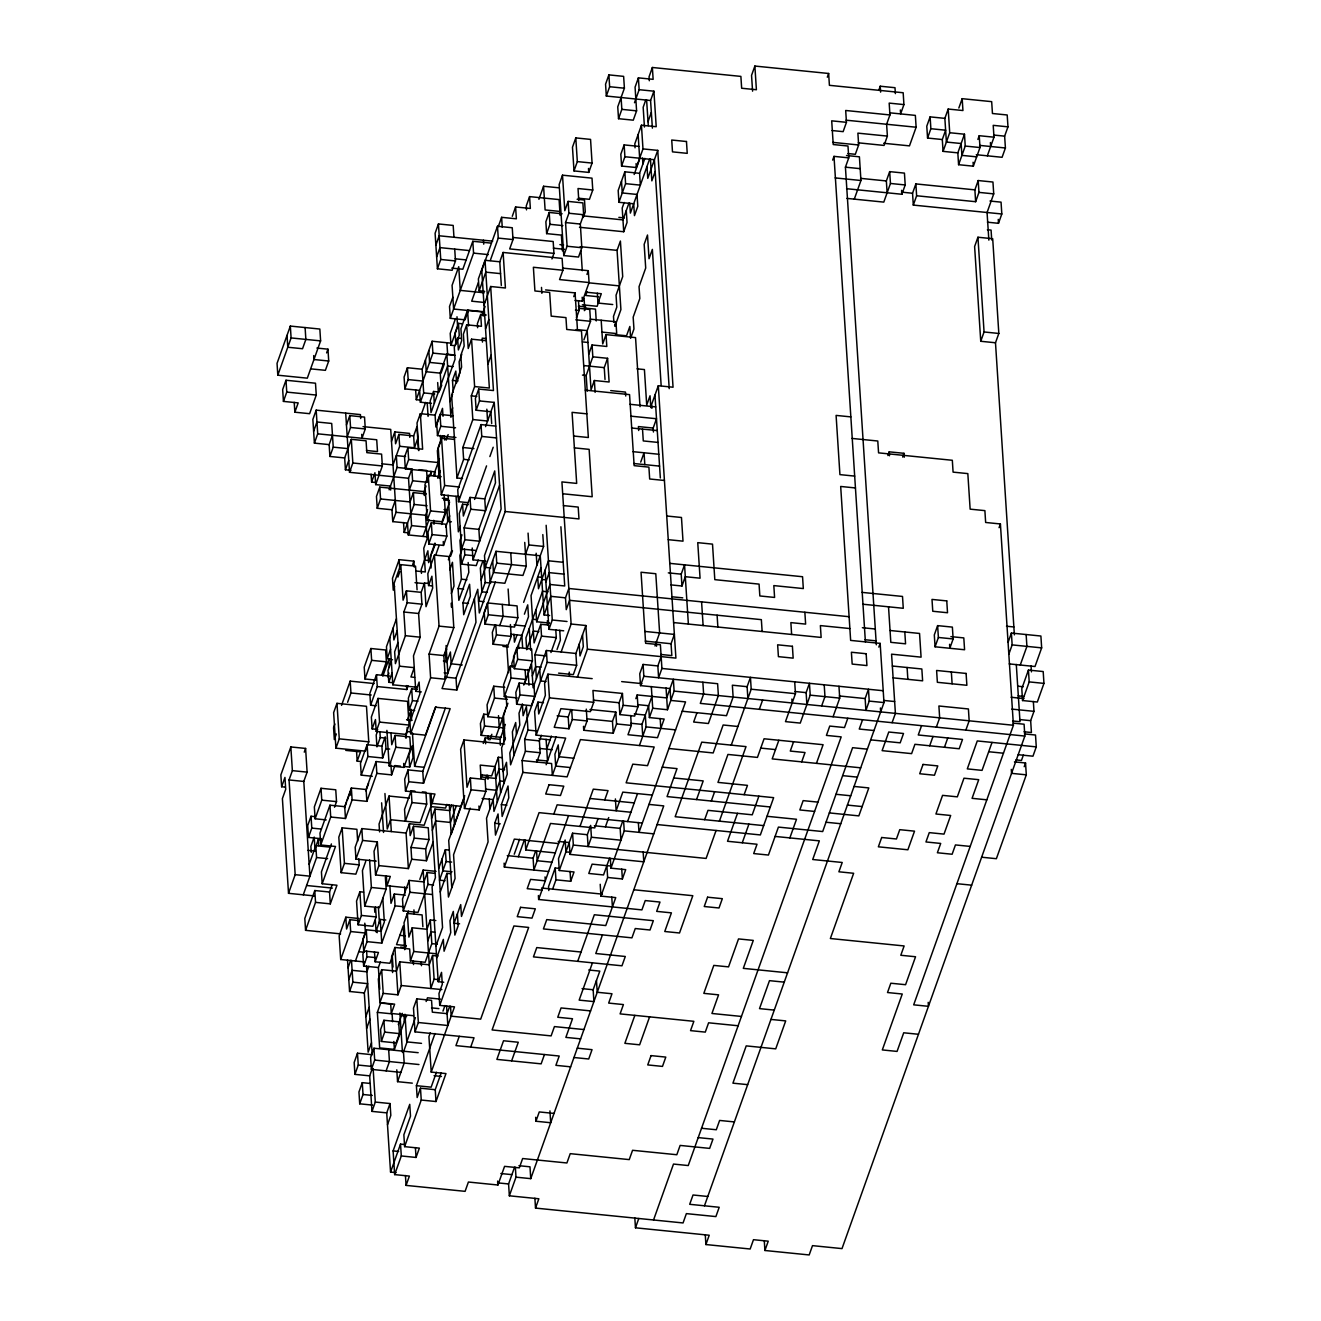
<?xml version="1.0" encoding="UTF-8"?>
<svg xmlns="http://www.w3.org/2000/svg" width="1321" height="1321" viewBox="0 0 1321 1321"><rect width="100%" height="100%" fill="white"/><g stroke="black" fill="none" stroke-linecap="round" stroke-linejoin="round"><path stroke-width="1.5" d="M290.339 326.072L277.047 363.358L277.806 375.197L307.314 378.169L320.607 340.884L319.847 329.045L290.339 326.072L291.099 337.928L277.806 375.197M285.997 380.25L282.661 389.563L283.437 401.402L298.183 402.888L294.864 412.202L309.609 413.688L316.264 395.062L315.488 383.206L285.997 380.25L286.756 392.089L283.437 401.402M326.617 352.905L327.955 349.173L316.891 348.067M327.955 349.173L328.714 361.013L325.395 370.326L310.633 368.856M360.699 418.542L360.435 414.596L316.181 410.137L312.862 419.451L314.398 443.129L329.144 444.616L332.463 435.303M313.622 431.29L316.941 421.977L331.703 423.463L333.239 447.142L329.903 456.455L344.665 457.941L351.303 439.315L366.066 440.801L366.825 452.641L381.587 454.127L382.347 465.966L375.692 484.609L390.455 486.078L390.702 490.041M314.398 443.129L317.717 433.816L316.181 410.137M346.449 424.949L349.784 415.62L364.53 417.106L365.29 428.945L361.971 438.275L361.723 434.328M347.225 436.789L350.544 427.476L349.784 415.62M350.957 470.342L345.425 469.781L348.744 460.468M389.117 489.81L397.093 467.452L411.855 468.938L408.519 478.252L349.52 472.307L352.839 462.994L351.303 439.315M453.962 237.268L453.186 225.429L438.44 223.943L435.104 233.256L437.416 268.79L452.162 270.277L455.481 260.947L454.721 249.108M435.88 245.095L439.199 235.782L492.683 241.165M436.64 256.935L439.976 247.621L469.467 250.594M437.416 268.79L440.735 259.461L438.44 223.943M450.577 343.113L432.132 341.264L422.159 369.22L407.413 367.733L404.094 377.046L404.853 388.886L419.599 390.372L420.375 402.211L431.439 403.334M375.296 482.446L371.614 482.082L374.933 472.753L375.692 484.609M404.853 388.886L408.172 379.573L407.413 367.733M391.478 441.247L394.797 431.917L409.56 433.404L409.807 437.35M426.039 485.996L424.041 491.577L379.788 487.119L376.468 496.448L377.228 508.288L391.974 509.774L395.309 500.444M418.493 450.296L416.974 426.617L413.638 435.93L398.892 434.444L395.573 443.773L394.797 431.917M314.332 895.919L288.523 893.326L295.177 874.684L309.923 876.17L303.797 781.438L307.116 772.125L305.597 748.429L290.835 746.959L280.861 774.915L281.637 786.755L285.319 787.118M377.228 508.288L380.547 498.958L379.788 487.119M398.892 434.444L399.652 446.283L393.014 464.926L381.951 463.82M419.962 400.065L416.28 399.702L432.908 353.103L432.132 341.264M452.855 297.192L449.52 306.505L450.296 318.344L465.042 319.831L468.361 310.518M491.23 243.13L472.802 241.281L462.829 269.236L451.765 268.113M281.637 786.755L284.956 777.425L285.716 789.281L282.397 798.594L288.523 893.326M420.375 402.211L423.694 392.898L422.159 369.22M450.296 318.344L473.562 253.12L472.802 241.281M295.177 874.684L289.051 779.951L292.37 770.638L290.835 746.959M461.293 338.457L457.594 338.077L454.275 347.406L455.035 359.246L435.088 415.157L420.342 413.671L422.637 449.206L407.892 447.72L404.556 457.033L405.332 468.872L434.824 471.845L435.088 475.791M420.342 413.671L417.023 422.984L418.807 450.626M420.293 417.287L425.61 402.377M455.53 318.51L450.213 333.42L450.973 345.26L454.672 345.64M304.259 752.161L305.597 748.429M405.332 468.872L408.651 459.559L407.892 447.72M439.1 392.04L433.569 391.478L430.233 400.791L431.009 412.631L447.621 366.049L453.153 366.594M454.242 354.936L446.861 354.193L440.207 372.836L440.983 384.675M458.47 323.397L455.151 332.71L455.91 344.55L459.246 335.237L458.47 323.397L462.168 323.761M399.652 446.283L414.414 447.769L417.733 438.456M450.973 345.26L457.627 326.634L456.983 316.759M562.482 268.097L588.307 270.689L589.067 282.545L559.559 279.573L562.895 270.244L562.119 258.404L503.119 252.46L499.784 261.789L485.038 260.303L478.384 278.929L479.16 290.785L484.691 291.33M482.578 315.554L482.33 311.607L467.568 310.121L460.93 328.764L461.69 340.603L458.37 349.933L457.594 338.077M480.877 272.853L497.489 226.254L512.251 227.74L513.01 239.58L509.691 248.909L553.945 253.368L553.185 241.512L512.614 237.433M426.7 536.788L408.272 534.939L407.495 523.099L392.75 521.613L396.069 512.3L390.719 429.408L363.044 426.617M439.777 390.653L441.775 385.072M478.334 282.562L471.696 301.188L484.609 302.492M498.281 226.651L501.617 217.321L516.362 218.807L515.603 206.968L530.348 208.454L529.589 196.614L559.097 199.587L560.121 215.373M486.227 315.025L480.695 314.464L481.455 326.304L466.693 324.817L463.374 334.13L464.15 345.986L460.814 355.299L461.59 367.139L451.617 395.095L456.967 477.987L462.499 478.549M479.16 290.785L485.798 272.143L500.56 273.629M490.289 260.468L498.265 238.094L497.489 226.254M409.295 490.091L412.614 480.778L411.855 468.938M336.971 703.333L333.635 712.646L335.93 748.165L365.438 751.137L368.774 741.824L366.478 706.306L336.971 703.333L339.266 738.852L335.93 748.165M452.938 415.752L440.025 414.447L436.706 423.76L437.466 435.6L455.91 437.466M453.252 392.254L452.476 380.398L455.811 371.085L456.571 382.925L459.229 375.478M461.789 354.309L459.13 361.772L459.89 373.612M426.287 493.922L413.39 492.617L410.055 501.93L380.547 498.958M512.284 216.297L515.603 206.968M486.31 340.669L471.564 339.183L468.228 348.496L466.693 324.817M437.466 435.6L440.785 426.287L440.025 414.447M480.695 314.464L477.36 323.777L477.624 327.724M484.014 305.151L490.669 286.508L505.415 287.995L503.119 252.46M334.89 723.991L333.569 727.722L334.329 739.562L336.327 733.981M341.545 705.364L350.181 681.124L374.157 683.551M449.916 401.567L452.575 394.104M409.708 532.974L404.176 532.413L414.15 504.457L413.39 492.617M483.37 315.95L483.123 312.004L485.121 306.406M441.164 476.699L428.268 475.411L424.933 484.724L427.228 520.243L441.99 521.729L445.309 512.416L444.153 494.648M454.474 439.431L441.561 438.126L438.242 447.456L441.297 494.814L459.741 496.679M347.621 702.293L350.957 692.98L350.181 681.124M442.717 435.781L437.383 450.676L439.183 478.318M450.692 413.407L452.69 407.809M414.266 567.072L413.886 561.144L399.14 559.658L392.486 578.301L393.245 590.14L394.583 586.408M408.272 534.939L411.591 525.626L408.519 478.252M429.358 476.666L430.696 472.935M529.589 196.614L526.27 205.927L526.518 209.874M314.712 816.626L311.029 816.246L307.71 825.575L308.47 837.415L321.383 838.719M334.527 807.214L336.525 801.616L335.749 789.776L321.003 788.29L314.348 806.933L315.125 818.772L326.188 819.895M381.736 674.882L386.393 661.838L385.616 649.998L370.871 648.512L364.216 667.155L364.992 678.994L376.056 680.1M417.073 589.81L415.537 566.131L400.791 564.645L394.137 583.288L399.503 666.18L392.849 684.806L416.825 687.234M485.55 328.83L488.869 319.5M433.503 475.577L439.48 458.8M446.135 440.157L448.133 434.576M397.902 577.095L399.9 571.498M308.47 837.415L311.789 828.102L311.029 816.246M315.125 818.772L321.763 800.146L321.003 788.29M364.992 678.994L371.63 660.351L370.871 648.512M437.598 478.086L440.256 470.639M416.098 571.019L425.312 571.943L423.777 548.265L427.112 538.951L425.577 515.256L427.575 509.675M538.918 199.306L543.575 186.261L558.321 187.747M456.967 477.987L463.621 459.345L462.845 447.505L472.819 419.55L471.3 395.871L474.619 386.558L471.564 339.183M427.228 520.243L430.563 510.93L428.268 475.411M412.565 564.876L413.886 561.144M423.017 536.425L428.995 519.648M390.834 763.043L376.072 761.557L366.099 789.512L351.353 788.026L344.698 806.669L329.953 805.183L319.979 833.138L320.739 844.978L335.501 846.464L322.192 883.749L336.954 885.235L330.3 903.861L315.537 902.375L305.564 930.331L340.603 933.864M389.398 676.022L376.485 674.717L369.847 693.36L370.607 705.199L376.138 705.761M396.432 618.806L386.459 646.762L387.235 658.601L390.917 658.981M428.186 583.387L424.487 583.023L421.168 592.336L406.406 590.85L403.087 600.163L400.791 564.645M309.164 864.33L315.802 845.688L330.564 847.174M485.038 260.303L493.46 390.554L478.714 389.068L475.378 398.397L476.154 410.237L490.9 411.723L491.676 423.562M321.977 839.974L318.295 839.611L314.959 848.924L314.2 837.085L310.881 846.414L311.261 852.326M431.323 522.769L428.004 532.099L428.764 543.938L443.509 545.424L446.845 536.095L446.069 524.255L431.323 522.769L432.083 534.609L428.764 543.938M441.297 494.814L444.616 485.501L441.561 438.126M487.845 364.348L491.164 355.035M320.739 844.978L330.712 817.022L329.953 805.183M370.607 705.199L377.261 686.557L376.485 674.717M387.235 658.601L390.554 649.288M397.208 630.645L393.873 639.975L393.113 628.119M397.968 642.485L394.649 651.814L395.408 663.654L405.382 635.698L403.846 612.019L407.182 602.69L406.406 590.85M303.269 894.812L316.578 857.544L315.802 845.688M476.154 410.237L479.473 400.924L478.714 389.068M382.842 676.154L388.82 659.377L392.502 659.757M562.102 213.771L549.189 212.466L545.87 221.779L546.63 233.619L561.392 235.105L562.416 250.907M562.498 175.181L559.163 184.511L563.77 255.564L578.515 257.05L581.834 247.721L580.315 224.042L583.634 214.729L582.875 202.889L568.113 201.403L564.794 210.716L562.498 175.181L592.006 178.153L592.766 190.009L589.447 199.322L578.383 198.2M575.791 137.912L572.472 147.225L574.008 170.921L588.753 172.407L592.072 163.077L590.553 139.399L575.791 137.912L577.327 161.591L574.008 170.921M405.993 738.323L405.729 734.377L409.064 725.064L407.529 701.368L378.021 698.413L371.366 717.039L372.142 728.878L377.674 729.44M391.33 661.127L387.994 670.441L388.77 682.297L392.453 682.66M360.881 761.54L357.182 761.177L360.517 751.847L345.755 750.378M434.972 543.113L430.332 556.158L431.092 567.997M441.627 524.47L449.602 502.112M387.598 676.814L388.919 673.083M431.307 555.183L428.631 562.63L427.872 550.791L421.217 569.434L421.482 573.38M431.967 553.317L435.286 543.988M546.63 233.619L549.965 224.306L549.189 212.466M372.142 728.878L375.461 719.565L376.237 731.405L405.729 734.377M388.77 682.297L392.089 672.967M332.198 884.575L329.54 892.022L314.778 890.536L304.804 918.491L305.564 930.331M331.406 843.937L321.432 871.893L322.192 883.749M495.358 581.95L456.802 690.041L442.04 688.555L445.375 679.242L443.839 655.563L453.813 627.591L449.223 556.554L434.46 555.068L427.822 573.694L428.582 585.55L432.264 585.913M495.755 426.089L481.009 424.602L457.743 489.827L458.503 501.666L467.717 502.607M344.517 808.039L346.515 802.441M347.175 800.592L350.511 791.262L350.759 795.209M361.244 775.146L367.899 756.52L382.644 758.006L385.98 748.677L385.204 736.837L381.885 746.15L367.122 744.681L360.484 763.307L361.244 775.146L372.307 776.269M435.748 554.952L439.067 545.639M445.722 526.996L449.701 515.817M900.361 109.957L900.608 113.903L903.927 104.59L903.168 92.751L829.406 85.32L828.647 73.481L754.869 66.05L756.405 89.729L741.659 88.243L740.883 76.403L652.376 67.487L653.135 79.343L638.39 77.856L635.071 87.169L636.59 110.848L633.271 120.178L618.525 118.692L617.749 106.852L624.404 88.21L623.628 76.37L608.882 74.884L605.563 84.197L606.322 96.037L650.576 100.495L653.912 91.182L639.149 89.696L634.493 102.741M376.237 731.405L379.556 722.092L378.021 698.413M357.661 841.163L356.901 829.307L342.139 827.838L338.82 837.151L341.115 872.669L355.861 874.155L359.196 864.842L358.817 858.914M330.712 817.022L345.475 818.508L352.113 799.865L351.353 788.026M421.316 691.907L415.785 691.345L413.49 655.827L420.144 637.184L418.608 613.505L421.927 604.176L421.168 592.336M428.582 585.55L431.901 576.22L432.677 588.06L426.023 606.702L424.487 583.023M458.503 501.666L481.769 436.442L481.009 424.602M485.583 426.633L494.236 402.393L479.473 400.924M377.509 731.306L376.188 735.021L376.815 744.895M606.322 96.037L609.642 86.724L608.882 74.884M468.129 504.754L462.598 504.193L459.262 513.522L461.557 549.041L476.32 550.527M376.947 746.877L380.266 737.547L379.887 731.636M551.947 258.949L553.945 253.368M563.77 255.564L567.089 246.234L565.553 222.555L568.889 213.242L568.113 201.403M461.557 549.041L464.893 539.728L479.639 541.214L478.879 529.358L495.491 482.776L494.731 470.937L484.757 498.892L470.012 497.406L463.357 516.032L462.598 504.193M365.917 790.883L368.576 783.436M448.38 559.79L451.699 550.461L448.116 495.21M460.335 526.237L458.354 531.835L456.042 496.3M450.494 556.438L452.492 550.857M341.115 872.669L344.434 863.356L342.139 827.838M464.893 539.728L464.117 527.872L470.771 509.245L470.012 497.406M352.113 799.865L366.875 801.352L376.848 773.396L376.072 761.557M377.261 686.557L406.769 689.529L408.09 685.814M461.954 534.84L459.956 540.438L461.491 564.117L476.237 565.603L478.235 560.005M474.586 499.437L486.557 465.884M489.876 456.571L493.195 447.241M449.8 569.764L452.459 562.3L453.995 585.996L451.336 593.443M432.809 801.005L424.157 825.229L409.411 823.743L406.092 833.056L361.822 828.597L355.184 847.24L355.943 859.079L376.221 861.127M386.888 730.364L389.183 765.899L403.945 767.385L410.583 748.743L409.824 736.903L395.078 735.417L391.743 744.73L390.983 732.891M417.221 689.38L411.69 688.819L408.371 698.149L409.13 709.988L414.662 710.533M461.871 549.916L459.873 555.514L461.409 579.192L458.09 588.505L458.849 600.361L468.823 572.406L468.179 562.531M583.271 217.47L585.269 211.872L584.509 200.032L577.128 199.289M618.525 118.692L621.844 109.362L621.085 97.523M355.943 859.079L362.598 840.453L361.822 828.597M389.183 765.899L395.838 747.257L395.078 735.417M409.13 709.988L412.466 700.658L411.69 688.819M415.785 691.345L419.104 682.032L419.88 693.872L409.906 721.827L410.666 733.667L425.428 735.153L435.402 707.197L450.147 708.683L423.546 783.237L408.8 781.751L405.481 791.064L434.972 794.037L431.653 803.35L461.161 806.322M410.666 733.667L430.613 677.756L429.077 654.077L439.051 626.121L434.46 555.068M461.491 564.117L464.81 554.803L464.431 548.875M407.396 720.077L410.732 710.748L411.359 720.622M376.848 773.396L391.594 774.882L394.913 765.569L400.445 766.13M405.382 737.118L407.38 731.537L407.116 727.574M485.897 561.144L472.984 559.84L499.586 485.286M358.718 918.491L345.821 917.187L339.167 935.829L340.702 959.508L364.679 961.936M365.768 861.275L362.433 870.605L364.728 906.123L379.49 907.61L386.145 888.967L385.369 877.127M409.312 798.099L389.035 796.051L379.061 824.007L379.573 831.9M638.885 146.383L624.139 144.897L620.82 154.21L621.58 166.05L636.326 167.536L642.98 148.91L641.445 125.214L656.207 126.7L653.912 91.182M652.376 67.487L649.057 76.816L649.305 80.763M362.598 840.453L377.344 841.923L374.025 851.252L375.56 874.931L390.306 876.417L386.987 885.731L407.264 887.778M359.13 920.638L349.9 919.713L346.581 929.043L345.821 917.187M363.572 892.137L359.873 891.758L356.554 901.071L358.09 924.766L372.836 926.252L376.171 916.923L375.527 907.065M462.944 602.871L469.582 584.245L470.359 596.085L463.704 614.711L462.944 602.871L468.476 603.433M446.812 648.974L445.474 652.706L446.118 662.581M573.76 296.631L575.081 292.899L545.573 289.926M621.58 166.05L624.899 156.737L624.139 144.897M645.82 99.835L643.162 107.298L644.45 127.031M445.392 708.023L422.786 771.381L408.04 769.895L404.705 779.225L405.481 791.064M340.702 959.508L350.676 931.553L349.9 919.713M482.991 560.665L480.332 568.129L481.868 591.808L487.399 592.369M409.675 767.055L412.994 757.742L412.235 745.886L408.899 755.216L409.675 767.055L404.143 766.494M586.97 274.421L588.307 270.689M644.896 158.388L639.579 173.299L624.833 171.813L618.178 190.455L618.938 202.295L633.7 203.781L634.46 215.62L637.795 206.307L637.019 194.451L622.274 192.965L621.497 181.126M641.445 125.214L634.807 143.857L635.054 147.803M375.56 874.931L378.879 865.618L377.344 841.923M490.801 567.964L485.269 567.419L505.216 511.508L490.669 286.508M358.09 924.766L361.409 915.436L359.873 891.758M364.728 906.123L371.383 887.481L369.599 859.855M423.826 767.27L414.612 766.345L435.88 706.702M445.854 678.746L477.773 589.282L479.308 612.977L490.603 581.29M481.092 579.969L485.748 566.924M576.435 317.948L579.093 310.501L578.466 300.627M575.048 300.428L582.429 301.171L589.067 282.545M587.036 291.759L585.698 295.475L598.611 296.779M618.938 202.295L625.593 183.652L624.833 171.813M648.017 121.664L651.352 112.335M549.619 615.52L544.087 614.959L540.256 555.761L496.002 551.303L489.348 569.929L490.124 581.785L504.87 583.271L511.524 564.628L510.748 552.789M483.783 560.781L485.187 582.495L478.532 601.121L484.064 601.682M348.034 967.798L350.692 960.334M411.211 790.734L404.556 809.377L405.316 821.216L411.97 802.574L411.211 790.734L414.893 791.114M584.344 310.666L585.665 306.934L578.301 306.191M624.189 202.46L622.191 208.058L623.727 231.736L579.473 227.278M634.163 174.504L640.14 157.727M490.124 581.785L496.762 563.142L496.002 551.303M382.809 898.297L384.345 921.975L381.026 931.288L366.264 929.802L362.945 939.132L363.704 950.971L378.466 952.458L375.131 961.771L389.893 963.257L393.212 953.944M456.802 690.041L456.026 678.201L475.973 622.29L474.454 598.611M348.81 979.637L352.129 970.324L366.875 971.81L368.873 966.212M355.448 960.994L365.422 933.039L364.794 923.181M628.945 203.12L622.951 219.897L582.396 215.802M487.565 602.937L484.229 612.25L485.005 624.106L514.513 627.062L517.832 617.749L517.072 605.91L487.565 602.937L488.324 614.777L485.005 624.106M363.704 950.971L367.04 941.642L366.264 929.802M352.889 982.163L367.651 983.65L364.315 992.963L349.57 991.477L352.889 982.163L351.485 960.45M364.2 950.476L362.862 954.208L363.638 966.047L378.384 967.533L380.382 961.936M583.882 339.943L590.52 321.3L589.76 309.461L578.697 308.338M612.729 304.54L597.967 303.054L601.303 293.724L586.541 292.238M599.123 300.693L597.125 306.29L582.379 304.804M614.926 326.353L620.903 309.576L617.072 250.363L620.408 241.049L622.703 276.584L616.048 295.21L616.808 307.05L613.489 316.38L613.869 322.291M623.727 231.736L627.046 222.407L626.286 210.567M649.651 159.048L630.381 213.094L629.737 203.219M363.638 966.047L366.957 956.734L366.578 950.806M385.782 920.01L380.25 919.449L376.931 928.762L377.179 932.725M378.879 865.618L408.387 868.591L411.706 859.261L426.452 860.747L425.692 848.908L429.011 839.595L428.252 827.755L413.506 826.269L410.171 835.582L409.411 823.743M642.98 148.91L657.742 150.379L647.769 178.352L646.993 166.496M405.382 895.126L394.319 894.02L390.999 903.333L389.844 885.582M411.706 859.261L410.947 847.422L414.266 838.108L413.506 826.269M422.274 791.857L425.956 792.22L426.716 804.06L420.078 822.702L390.57 819.73L387.235 829.043L384.939 793.525M588.737 354.309L592.056 344.979L606.818 346.465L606.042 334.626L635.55 337.598L640.025 406.67M655.183 171.548L651.847 180.861L650.444 159.164M494.995 624.932L492.337 632.379L493.113 644.219L507.858 645.705L511.177 636.392L510.418 624.552M367.04 941.642L381.786 943.128L395.078 905.859L394.319 894.02M587.201 391.247L586.177 375.461L592.832 356.819L592.056 344.979M493.113 644.219L496.432 634.906L495.788 625.031M499.751 625.576L503.086 616.263L502.31 604.424M427.228 872.587L423.909 881.916L409.147 880.43L402.492 899.056L403.268 910.912L418.014 912.398L427.987 884.443L427.228 872.587L434.609 873.33M525.51 554.275L528.829 544.946L528.07 533.106M431.571 818.426L434.906 809.113L449.652 810.599L451.65 805.001M606.042 334.626L602.723 343.939L601.187 320.26M438.11 956.041L432.578 955.479L429.259 964.809L399.751 961.837L396.432 971.15L381.686 969.664L378.351 978.993L379.887 1002.672L394.632 1004.158L391.313 1013.471L413.44 1015.7M463.952 739.925L460.633 749.255L464.447 808.469L479.209 809.938L485.864 791.312L485.088 779.473L470.342 777.986L467.007 787.299L463.952 739.925L504.523 744.02M403.268 910.912L409.906 892.269L409.147 880.43M524.734 542.419L526.27 566.115L522.951 575.428L493.443 572.455L492.683 560.616M365.851 1016.642L369.17 1007.329M432.347 830.265L435.666 820.952L450.428 822.438L456.406 805.661M592.832 356.819L607.577 358.305L609.113 382L594.351 380.514L591.032 389.827L587.201 330.613L576.138 329.507M614.612 325.478L615.933 321.746L590.124 319.154M435.814 920.522L430.283 919.961L431.818 943.64L425.164 962.282L410.418 960.796L409.659 948.957L394.896 947.471L391.577 956.784L392.601 972.57M366.495 965.882L372.241 1054.703L357.479 1053.217L354.16 1062.53L354.936 1074.369L369.682 1075.855L371.68 1070.258M422.869 926.764L422.109 914.908L407.363 913.422L404.028 922.752L405.564 946.43M366.611 1028.498L369.946 1019.168M406.505 916.658L408.503 911.077M419.814 879.39L423.133 870.077L436.046 871.365M426.452 860.747L433.106 842.121M446.894 804.34L445.557 808.072L430.811 806.586M605.018 379.474L604.258 367.634L607.577 358.305M379.887 1002.672L383.206 993.359L381.686 969.664M354.936 1074.369L358.255 1065.056L357.479 1053.217M406.373 1015.832L394.401 1049.386L379.655 1047.9L377.36 1012.381L380.679 1003.052L391.743 1004.175M487.432 714.545L483.75 714.166L480.415 723.495L481.191 735.335L501.468 737.382M504.787 687.333L493.724 686.21L487.069 704.853L487.829 716.692L502.591 718.178L504.11 741.874L505.448 738.142M523.644 602.343L543.591 546.432L542.815 534.592M430.283 919.961L426.964 929.274L412.218 927.788L408.883 937.117L407.363 913.422M371.482 1042.847L368.146 1052.177L364.315 992.963M406.042 945.935L404.721 949.667L403.186 925.988L396.531 944.614L405.762 945.555M481.191 735.335L484.51 726.022L483.75 714.166M487.829 716.692L494.483 698.066L493.724 686.21M517.089 634.691L514.43 642.155L513.919 634.245M524.404 614.182L527.723 604.869L528.499 616.709L515.19 653.994M541.032 567.601L531.059 595.556L534.113 642.914L540.768 624.288L548.132 625.031M418.179 1052.688L373.926 1048.23L370.607 1057.543L371.366 1069.383L400.874 1072.355M383.899 1020.274L380.58 1029.587L381.34 1041.427L396.085 1042.913L399.421 1033.6L398.645 1021.76L383.899 1020.274L384.659 1032.114L381.34 1041.427M513.919 666.527L510.236 666.164L503.582 684.79L504.341 696.629L517.254 697.934M516.874 647.521L513.555 656.834L514.315 668.674L529.077 670.16L532.396 660.847L531.636 649.007L516.874 647.521L517.65 659.361L514.315 668.674M369.649 1083.402L362.268 1082.659L358.949 1091.972L359.708 1103.811L372.621 1105.116M438.737 868.326L445.375 849.684L449.074 850.047M464.662 795.638L448.711 840.371L451.765 887.729M483.271 743.442L485.269 737.861L500.032 739.347L505.349 724.436M514.53 655.86L511.871 663.307L512.119 667.254M464.48 797.009L451.188 834.278L449.272 804.671M371.366 1069.383L374.685 1060.069L373.926 1048.23M383.206 993.359L397.968 994.829L401.287 985.516L399.751 961.837M464.447 808.469L471.102 789.826L470.342 777.986M504.341 696.629L510.996 678.003L510.236 666.164M410.418 960.796L413.737 951.483L412.218 927.788M359.708 1103.811L363.027 1094.498L362.268 1082.659M445.375 849.684L446.151 861.523L439.497 880.166L445.028 880.727M545.887 581.967L549.206 572.637L563.951 574.123M489.843 739.892L491.841 734.294M440.256 892.005L446.911 873.363L450.593 873.742M470.177 808.138L453.565 854.737L455.085 878.415L448.446 897.058L446.911 873.363M480.827 778.317L482.148 774.585M549.586 623.066L536.673 621.762L549.965 584.476L564.728 585.963L560.897 526.765M495.936 736.821L505.249 710.731M505.91 708.865L507.908 703.267M519.186 683.04L515.851 692.369L516.627 704.209L531.372 705.695L534.691 696.365L533.932 684.526L519.186 683.04L519.946 694.879L516.627 704.209M427.723 941.113L431.059 931.8L434.741 932.18M485.583 778.977L486.904 775.245M544.087 614.959L550.741 596.332L565.487 597.819L568.823 588.489L849.106 616.709M398.298 1024.502L402.278 1013.323M386.112 1070.869L389.447 1061.556L388.671 1049.716M523.76 685.071L525.758 679.489L525.114 669.615M375.296 1102.061L390.058 1103.547L386.723 1112.86L371.977 1111.39L375.296 1102.061L373.133 1068.507M501.997 757.643L498.314 757.263L491.66 775.906L480.596 774.8M524.899 682.726L531.554 664.083L533.09 687.762L546.382 650.493L575.89 653.466L585.864 625.51L571.118 624.024L561.144 651.98M536.409 678.449L534.873 654.754L541.527 636.128L540.768 624.288M449.734 1006.206L447.076 1013.653L432.33 1012.167L431.554 1000.327L416.809 998.841L413.49 1008.171L415.009 1031.85L474.024 1037.794L470.705 1047.107M435.913 946.166L442.552 927.524L434.906 809.113M532.33 675.923L535.649 666.61L541.181 667.155M563.704 630.811L548.942 629.324L552.277 620.011L546.151 525.279M421.515 1043.359L406.752 1041.873L415.405 1017.649M436.673 958.006L443.328 939.363L444.087 951.219L450.742 932.576L449.982 920.737L453.301 911.407L454.837 935.103L458.156 925.773L457.396 913.934M503.169 771.629L506.488 762.316L507.264 774.156L493.955 811.424L493.195 799.585L482.132 798.478M754.869 66.05L751.55 75.363L752.574 91.166M403.252 1052.573L407.248 1041.377M415.009 1031.85L418.344 1022.52L416.809 998.841M412.301 1083.154L397.555 1081.668L404.193 1063.042L403.433 1051.202M426.138 1001.533L427.476 997.801L440.372 999.105M432.578 955.479L434.114 979.175L430.795 988.488L423.133 870.077M546.382 650.493L547.158 662.333L510.583 764.842L509.823 753.003L519.797 725.047L519.021 713.191L522.356 703.878L523.116 715.718L526.435 706.405L527.971 730.084L524.652 739.397L525.411 751.253L522.092 760.566L522.852 772.405L439.744 1005.38L454.49 1006.866L431.224 1072.091L445.97 1073.577L435.996 1101.532L421.25 1100.046L404.622 1146.645L419.368 1148.131L416.049 1157.444L401.303 1155.958L394.649 1174.6L409.394 1176.086L406.075 1185.399L465.091 1191.344L468.41 1182.031L497.918 1185.003L504.572 1166.36L519.318 1167.847L522.637 1158.534L566.907 1162.975L570.226 1153.662L629.242 1159.607L632.561 1150.294L676.814 1154.736L680.133 1145.423L709.641 1148.395L712.977 1139.082L698.215 1137.596M550.956 652.524L556.29 637.614L555.778 629.721M443.74 982.246L438.209 981.685L441.528 972.372L442.304 984.211L438.968 993.541L439.744 1005.38M494.731 823.28L498.05 813.951L498.81 825.79L495.491 835.12L494.731 823.28L500.263 823.825M501.369 804.638L508.024 785.995L508.783 797.834L502.145 816.477L501.369 804.638L506.901 805.199M543.476 702.689L537.944 702.128L534.625 711.441L536.144 735.137L565.652 738.109L552.36 775.377L551.6 763.538L522.092 760.566M592.171 678.631L547.918 674.172L544.599 683.485L545.358 695.325L538.704 713.967L537.944 702.128M387.499 1124.716L390.818 1115.386L390.058 1103.547M557.049 649.453L560.368 640.14L559.741 630.266M657.742 150.379L673.05 387.218L658.304 385.732L651.649 404.375L651.897 408.321M536.144 735.137L549.453 697.851L547.918 674.172M430.25 1032.84L428.929 1036.572L431.224 1072.091M394.649 1174.6L393.113 1150.921L409.741 1104.323L410.501 1116.162L403.863 1134.805L404.622 1146.645M441.214 1072.916L435.236 1089.693L420.474 1088.207L417.155 1097.52L416.396 1085.68L435.005 1033.501M442.981 1011.126L444.979 1005.545M536.838 762.052L540.157 752.739L539.397 740.883L541.395 735.302M640.718 462.102L644.054 452.773L644.813 464.629M653.433 432L653.185 428.054L656.504 418.74L630.695 416.148M396.085 1172.635L390.554 1172.074L400.527 1144.118L404.226 1144.498M548.611 871.53L504.358 867.071L514.331 839.116L558.585 843.574M546.729 749.172L551.385 736.127M575.89 653.466L576.65 665.305L573.331 674.618L558.585 673.132M436.458 1072.256L431.141 1087.166L416.396 1085.68M514.249 854.208L519.582 839.297M546.167 764.743L556.141 736.788M577.426 677.145L587.399 649.189L585.864 625.51M518.344 856.718L524.338 839.941M630.678 715.536L631.322 725.411L627.987 734.724L657.495 737.696L664.149 719.053L649.387 717.567L652.723 708.254L667.468 709.74L674.123 691.098L673.347 679.258L666.709 697.901L637.201 694.929L637.96 706.768L634.641 716.081L619.879 714.595L623.215 705.282L622.439 693.442L592.947 690.47L593.707 702.31L590.388 711.623L560.88 708.667L554.226 727.293L568.988 728.779L568.212 716.94L570.87 709.493M459.262 1036.308L455.943 1045.621L559.212 1056.024L555.893 1065.337L570.639 1066.823M555.266 852.904L525.758 849.931L539.067 812.646L642.32 823.049M568.988 728.779L572.307 719.466L571.663 709.592M598.066 818.591L594.747 827.92L550.494 823.462L533.866 870.044L533.106 858.204L535.765 850.757M553.813 814.132L557.132 804.819L630.893 812.25M589.975 709.476L615.801 712.085L616.56 723.925L613.241 733.238L583.733 730.265L587.052 720.952L586.293 709.113M827.309 77.212L828.647 73.481M633.799 889.76L692.815 895.704L679.522 932.989L664.76 931.503L671.415 912.861L656.669 911.374L659.988 902.061L645.242 900.575L641.907 909.888L538.638 899.485L568.558 815.618M558.882 868.343L555.183 867.98L548.545 886.606L548.793 890.552M552.624 889.132L555.959 879.819L555.183 867.98M555.959 879.819L570.705 881.305L574.024 871.976L559.278 870.506L572.571 833.221L587.333 834.707L590.652 825.394L591.428 837.233L588.093 846.546L587.333 834.707M613.241 733.238L612.465 721.398L615.801 712.085M619.879 714.595L619.12 702.755L622.439 693.442M643.145 851.946L643.789 861.804L570.012 854.39L573.347 845.06L572.571 833.221M579.985 826.434L593.294 789.149L608.04 790.635L604.721 799.948M661.16 656.62L657.841 665.933L643.079 664.446L639.76 673.76L640.52 685.616L670.028 688.571L670.787 700.427L685.549 701.913L639.001 832.362L638.357 822.504M635.863 698.66L637.201 694.929M640.52 685.616L643.855 676.286L643.079 664.446M654.968 645.969L659.625 632.924L655.794 573.727L641.048 572.241L645.639 643.294L660.401 644.764L661.92 668.459L658.601 677.772L657.841 665.933M670.919 584.889L681.983 586.012L681.207 574.173L684.542 564.843L688.373 624.057M832.676 160.089L833.997 156.373L848.759 157.859L847.983 146.02L833.237 144.534L831.702 120.838L846.447 122.325L845.688 110.485L889.941 114.944L889.182 103.104L903.927 104.59M846.447 122.325L843.128 131.654L832.065 130.531M511.623 1060.879L518.278 1042.252L503.532 1040.766L496.878 1059.392L541.131 1063.851L544.467 1054.538M681.983 586.012L685.302 576.699L700.064 578.185L697.752 542.65L712.514 544.136L714.81 579.655L759.063 584.113L759.839 595.953L774.585 597.439L773.825 585.599L803.317 588.572L802.557 576.732L669.78 563.357M605.414 826.88L608.733 817.55M642.749 736.21L641.973 724.37L651.947 696.415M660.764 654.456L671.828 655.579L671.051 643.74L674.387 634.41L644.879 631.438M876.318 644.797L845.423 167.173L848.759 157.859M639.414 745.523L646.068 726.897L645.309 715.057L634.245 713.934M889.941 114.944L886.622 124.257L887.382 136.096L857.89 133.14L858.65 144.98L855.331 154.293L847.95 153.55M878.911 89.944L880.232 86.212L894.994 87.698L895.374 93.626M609.526 858.188L603.532 874.948L588.786 873.462L592.105 864.149L610.55 866.015M591.428 837.233L620.92 840.206L620.16 828.366L622.818 820.902M577.706 961.341L594.334 914.759L653.334 920.687L650.015 930.017L635.269 928.531L631.933 937.844L543.426 928.927L546.745 919.614L605.761 925.559L615.735 897.603L600.972 896.117L600.213 884.277M600.972 896.117L607.627 877.474L606.867 865.635M607.627 877.474L622.373 878.96L625.708 869.647L610.946 868.161L624.255 830.876L623.611 821.018M627.574 821.563L637.548 793.607M854.291 199.141L860.945 180.498L859.41 156.819L846.513 155.515M707.775 1196.479L693.03 1194.993L689.694 1204.306L719.202 1207.278L715.883 1216.591L686.375 1213.619L683.056 1222.949L535.517 1208.088L538.852 1198.774L509.345 1195.802L508.585 1183.963L514.563 1167.186M509.345 1195.802L515.999 1177.16L515.355 1167.302M549.932 1110.895L550.692 1122.734L535.946 1121.248L539.265 1111.935L554.011 1113.421M592.452 962.827L579.159 1000.113L593.905 1001.599L593.146 989.743L599.8 971.117L588.737 969.994M602.426 934.872L595.788 953.514L625.295 956.487L621.96 965.8L533.453 956.883L536.772 947.57L581.025 952.028M887.382 136.096L884.063 145.426L858.254 142.817M887.118 192.783L886.358 180.944L889.677 171.631L904.439 173.117L905.199 184.957L901.88 194.27L846.563 188.705M515.999 1177.16L530.745 1178.646L663.736 805.893L648.974 804.406M696.976 712.713L693.657 722.026L708.403 723.512L718.376 695.556L717.617 683.717L643.855 676.286M889.677 171.631L890.453 183.47L883.799 202.113L846.926 198.398M889.545 112.797L915.354 115.389L916.13 127.229L909.475 145.871L883.666 143.279M976.269 154.706L1002.078 157.298L1005.413 147.985L1004.637 136.146L1007.973 126.833L1007.196 114.977L992.451 113.507L991.675 101.651L962.183 98.679L962.943 110.535L948.197 109.049L944.862 118.362L930.116 116.875L926.781 126.189L927.557 138.044L942.302 139.531L945.638 130.201L930.876 128.715L927.557 138.044M989.99 201.04L1001.054 202.146L1001.813 213.985L913.306 205.085L912.547 193.246L915.866 183.916L974.881 189.861L978.201 180.548L992.946 182.034L993.722 193.873L987.068 212.499L988.851 240.141M696.563 799.552L703.201 780.909L673.71 777.937M913.306 205.085L916.625 195.756L915.866 183.916M747.884 698.528L747.108 686.689L750.444 677.376L751.203 689.215L731.256 745.127M634.84 1015.37L624.866 1043.326L639.628 1044.812L649.602 1016.856M704.654 819.681L707.99 810.351L752.243 814.809L758.898 796.167M711.309 801.038L714.628 791.708M949.716 132.727L964.479 134.214L957.824 152.856L943.078 151.37L949.716 132.727L948.197 109.049M958.848 108.008L962.183 98.679M716.081 830.48L706.108 858.435L573.347 845.06M719.417 821.15L746.018 746.613L701.748 742.154L675.163 816.708L763.67 825.608M759.311 709.327L762.63 700.014M1007.973 126.833L993.21 125.346L993.986 137.186L979.224 135.7L980 147.539L973.346 166.182L958.584 164.696L965.238 146.053L964.479 134.214M737.498 813.323L727.524 841.279L757.016 844.251L753.697 853.564L768.442 855.05L778.416 827.095L822.686 831.553L852.606 747.686L867.352 749.172M744.136 794.681L747.471 785.368L717.964 782.395L727.937 754.44L757.445 757.412L764.083 738.769L823.099 744.714L816.444 763.356M977.903 139.432L979.224 135.7M987.332 155.828L993.986 137.186M742.27 842.765L748.924 824.122M778.845 740.255L772.191 758.898L860.698 767.815M794.697 681.818L795.457 693.674L785.483 721.629L800.245 723.099L810.219 695.143L809.443 683.304L806.124 692.633L806.883 704.473M916.625 195.756L975.641 201.7L978.96 192.387L978.201 180.548M887.894 455.547L889.215 451.832L903.977 453.318L904.225 457.264M793.591 741.741L790.272 751.071L805.017 752.541L801.698 761.87M977.936 237.235L974.617 246.548L980.743 341.28L995.489 342.766L998.825 333.453L992.698 238.721L977.936 237.235L984.062 331.967L980.743 341.28M902.639 457.033L903.977 453.318M1013.025 723.115L1024.089 724.222L1024.848 736.061L842.005 1248.609L812.498 1245.637L809.179 1254.95L764.909 1250.492L768.244 1241.179L753.482 1239.692L750.163 1249.005L705.909 1244.547L709.228 1235.234L635.467 1227.803L638.786 1218.49M821.645 705.959L824.965 696.629L824.205 684.79M987.431 222.192L998.494 223.315L1001.813 213.985M653.548 1219.977L673.495 1164.065L688.241 1165.551L841.18 736.887L826.418 735.401L829.753 726.071L844.499 727.557L847.818 718.244M789.859 837.91L796.497 819.268L766.989 816.295M833.072 716.758L839.727 698.115L838.951 686.276M878.812 647.092L880.149 643.377L850.641 640.404L840.684 486.458L855.447 487.944M865.139 698.561L868.458 689.248L869.218 701.088L865.899 710.417L865.139 698.561L839.314 695.969M862.58 719.73L859.244 729.043L874.007 730.53M704.456 1205.792L883.98 702.574L880.149 643.377M892.088 722.703L895.407 713.39L891.576 654.176L921.084 657.148L919.548 633.453L890.04 630.497M949.568 644.318L949.816 648.264L953.151 638.951L952.375 627.112L937.629 625.626L934.31 634.939L935.07 646.795L964.578 649.75L963.802 637.911L950.905 636.623M935.07 646.795L938.389 637.465L937.629 625.626M921.579 725.675L918.26 734.988L962.514 739.446L959.195 748.759L914.941 744.301L911.606 753.63L882.114 750.658L888.752 732.016L903.514 733.502L900.179 742.831L870.671 739.859M999.072 527.673L1000.41 523.958L985.648 522.472L984.888 510.633L970.142 509.146L967.831 473.612L953.085 472.125L952.325 460.286L878.564 452.855L877.788 441.016L851.979 438.423M929.687 745.787L933.006 736.474M936.341 727.161L939.66 717.831L938.901 705.992L968.409 708.964L969.168 720.804L965.849 730.133M944.449 747.273L947.768 737.96M1008.072 642.369L1011.391 633.056L1040.898 636.028L1041.658 647.868L1035.004 666.511L1009.194 663.902M1008.831 654.209L1012.15 644.896L1011.391 633.056M992.021 742.419L982.048 770.374L967.302 768.888L977.276 740.932L1036.275 746.877L1035.515 735.037L1024.452 733.915M1020.258 665.024L1026.912 646.382L1026.136 634.542M1028.432 670.061L1021.793 688.703L1022.553 700.543L1037.315 702.029L1043.953 683.386L1043.194 671.547L1028.432 670.061L1029.208 681.9L1022.553 700.543M1000.41 523.958L1013.422 725.262L913.686 1004.835L928.448 1006.321L928.184 1002.358M1024.056 731.768L1031.42 732.511L1030.661 720.672L1033.98 711.342L1033.352 701.484M1023.445 754.869L1021.447 760.467L1015.915 759.905M1024.204 766.708L1025.542 762.993L1014.478 761.87M1025.542 762.993L1026.301 774.833L996.381 858.7L981.635 857.213M1036.275 746.877L1032.956 756.19L1018.21 754.704M609.642 86.724L624.404 88.21M846.051 120.178L916.13 127.229M993.574 135.039L1004.637 136.146M621.844 109.362L636.59 110.848M979.588 145.393L1005.413 147.985M965.238 146.053L980 147.539M832.824 142.371L858.65 144.98M976.665 156.852L961.919 155.366L961.143 143.527L946.397 142.041L944.862 118.362M845.423 167.173L860.186 168.659M860.549 178.352L886.358 180.944M624.899 156.737L654.407 159.709L669.219 388.655M835.136 177.906L860.945 180.498M890.453 183.47L905.199 184.957M978.96 192.387L993.722 193.873M901.483 192.123L912.547 193.246M577.327 161.591L592.072 163.077M625.593 183.652L640.355 185.138L639.579 173.299M592.766 190.009L578.02 188.523L578.78 200.363M987.398 229.738L991.08 230.102L991.724 239.976M559.856 211.426L545.111 209.94L543.575 186.261M618.872 217.371L624.404 217.932M568.889 213.242L583.634 214.729M565.553 222.555L580.315 224.042M549.965 224.306L562.878 225.61M498.265 238.094L513.01 239.58M559.906 244.616L563.605 244.979M580.2 246.664L617.072 250.363M567.089 246.234L581.834 247.721M553.334 248.183L564.397 249.289M473.562 253.12L488.308 254.606M455.085 258.8L466.148 259.907M562.895 270.244L533.387 267.271L534.922 290.967L549.668 292.453L551.204 316.132L565.949 317.618L566.726 329.457L581.471 330.944L588.357 437.515L573.611 436.029M440.735 259.461L455.481 260.947M589.86 282.925L619.367 285.897M984.062 331.967L998.825 333.453M484.246 292.8L460.269 290.389L458.734 266.71L452.079 285.353L453.615 309.031L483.123 312.004M584.427 308.024L595.49 309.131L596.25 320.97M575.411 310.121L579.093 310.501M575.774 319.814L590.52 321.3M601.947 332.099L616.709 333.586L615.933 321.746M615.454 334.675L626.534 335.782L629.853 326.469L630.612 338.308L633.948 328.995L633.172 317.156L639.826 298.513L639.05 286.674L645.705 268.031L644.169 244.352L647.505 235.022L649.024 258.718L652.359 249.388L661.16 385.567M582.429 341.908L587.961 342.453M485.913 338.523L482.215 338.143L482.479 342.089M637.036 368.823L644.417 369.566L646.712 405.085L650.048 395.772L650.807 407.611M583.965 365.587L604.258 367.634M291.099 337.928L320.607 340.884M432.908 353.103L455.035 355.332M582.478 375.098L586.177 375.461M328.714 361.013L313.969 359.527L313.704 355.58M610.715 390.603L625.477 392.089L625.725 396.036M585.302 390.157L629.556 394.616L634.146 465.653L648.908 467.139L649.668 478.995L664.43 480.464M850.84 416.891L836.094 415.405L839.925 474.619L854.67 476.105M452.476 380.398L458.007 380.96M408.172 379.573L422.935 381.059M474.619 386.558L489.364 388.044L481.719 269.616M629.919 404.292L655.744 406.901M471.3 395.871L476.831 396.432M423.694 392.898L434.758 394.005M586.838 413.836L572.076 412.35L576.683 483.403L561.92 481.917L571.118 624.024M653.185 428.054L638.423 426.567L638.687 430.514M286.756 392.089L316.264 395.062M631.455 427.987L657.264 430.58M472.819 419.55L487.581 421.036L486.822 409.196M658.04 442.419L643.277 440.933L642.518 429.094M440.785 426.287L455.547 427.773M481.769 436.442L496.531 437.928M632.99 451.666L658.799 454.259M574.371 447.869L589.133 449.355L592.188 496.729L562.696 493.757M350.544 427.476L365.29 428.945M633.75 463.506L659.575 466.115M462.845 447.505L473.925 448.628M317.717 433.816L376.716 439.761L377.492 451.6L366.429 450.478M463.621 459.345L469.153 459.906M333.239 447.142L347.984 448.628M405.547 456.538L396.333 455.613L397.093 467.452M408.651 459.559L438.159 462.532M352.839 462.994L382.347 465.966M419.219 469.682L426.6 470.425L427.377 482.264L412.614 480.778M444.616 485.501L459.378 486.987M563.456 505.596L578.202 507.082L578.978 518.922L505.216 511.508M666.725 515.999L681.471 517.485L683.007 541.164L668.261 539.678M442.304 498.232L447.836 498.793M443.691 499.899L449.223 500.444M470.771 509.245L485.517 510.732L484.757 498.892M414.15 504.457L427.063 505.761M444.054 509.576L447.736 509.956M430.563 510.93L445.309 512.416M396.069 512.3L425.577 515.256M451.402 521.778L447.72 521.415L446.944 509.559M464.117 527.872L478.879 529.358M411.591 525.626L426.336 527.112M432.083 534.609L446.845 536.095M528.829 544.946L543.591 546.432M563.192 562.284L548.446 560.798L538.473 588.753L537.697 576.914L541.395 577.294M668.31 572.868L681.207 574.173M861.936 592.369L902.507 596.448L903.267 608.287L862.696 604.209M464.81 554.803L474.024 555.728M496.762 563.142L526.27 566.115M424.553 560.104L428.235 560.484M541.792 579.44L545.474 579.803M1006.486 626.22L1013.868 626.963M671.679 596.745L682.742 597.852M461.409 579.192L466.94 579.754M485.187 582.495L490.718 583.04M548.083 591.841L542.551 591.28L525.94 637.878L526.699 649.717L533.354 631.075L538.885 631.636M415.009 582.677L424.239 583.601M862.382 627.706L875.295 629.011M458.09 588.505L463.621 589.067M849.882 628.548L820.374 625.593L821.134 637.432L673.611 622.571M938.389 637.465L953.151 638.951M1012.15 644.896L1041.658 647.868M864.991 639.727L876.054 640.85M407.182 602.69L421.927 604.176M552.277 620.011L567.023 621.497M488.324 614.777L517.832 617.749M532.578 619.235L536.276 619.615M403.846 612.019L418.608 613.505M514.1 624.916L525.164 626.038M645.242 641.131L671.051 643.74M892.336 666.015L921.843 668.987L922.619 680.827L893.112 677.855M1029.208 681.9L1043.953 683.386M541.527 636.128L556.29 637.614M439.051 626.121L453.813 627.591M510.781 634.229L521.845 635.351L522.604 647.191M1017.698 686.177L1023.23 686.738M496.432 634.906L511.177 636.392M587.399 649.189L675.906 658.106L658.304 385.732M1018.062 695.87L1023.593 696.431M405.382 635.698L420.144 637.184M1011.093 697.273L1023.99 698.578M502.921 646.415L508.453 646.976M534.873 654.754L545.953 655.877M661.92 668.459L883.204 690.734M517.65 659.361L532.396 660.847M547.158 662.333L576.65 665.305M1011.853 709.113L1033.98 711.342M429.077 654.077L443.839 655.563M747.108 686.689L732.362 685.203L733.122 697.042L726.484 715.685L682.214 711.226M795.06 691.51L806.124 692.633M883.567 700.427L894.647 701.534M751.203 689.215L795.457 693.674M810.219 695.143L839.727 698.115M869.218 701.088L883.98 702.574M443.394 660.946L447.092 661.309L450.411 651.996L451.171 663.836L462.234 664.942M1019.597 719.549L1030.661 720.672M621.679 681.603L641.973 683.634M1012.613 720.969L1019.994 721.712L1016.295 664.463M371.63 660.351L386.393 661.838M674.123 691.098L1013.422 725.262M399.503 666.18L414.249 667.666L410.93 676.979L414.612 677.359M510.996 678.003L525.758 679.489M546.035 681.52L540.504 680.976L539.744 669.12M444.17 672.785L447.852 673.149L446.069 645.523M444.962 677.079L456.026 678.201M1024.848 736.061L700.295 703.383L703.631 694.07L702.855 682.23M430.613 677.756L445.375 679.242M593.311 700.163L619.12 702.755M637.564 704.621L648.628 705.728L649.387 717.567M519.946 694.879L534.691 696.365M549.453 697.851L593.707 702.31M623.215 705.282L637.96 706.768M494.483 698.066L507.396 699.354M737.911 726.484L723.148 724.998L713.175 752.953L668.921 748.495M988.702 751.732L1003.448 753.218M350.957 692.98L371.234 695.011M412.466 700.658L417.997 701.22M557.148 715.833L568.212 716.94M586.656 718.806L612.465 721.398M630.91 723.248L641.973 724.37M572.307 719.466L587.052 720.952M616.56 723.925L631.322 725.411M646.068 726.897L675.576 729.869M760.764 748.099L775.51 749.585M1026.301 774.833L1011.556 773.346L1011.292 769.4M527.971 730.084L537.185 731.008M484.51 726.022L504.787 728.053M406.604 719.681L412.135 720.242M379.556 722.092L409.064 725.064M539.001 738.736L550.064 739.859M524.652 739.397L539.397 740.883M407.38 731.537L411.062 731.9M842.633 775.642L857.379 777.128M539.364 748.429L552.261 749.734M525.411 751.253L540.157 752.739M380.266 737.547L385.798 738.109M573.76 758.221L559.014 756.735L558.238 744.895L554.919 754.208L555.679 766.064L570.441 767.551M662.267 767.138L677.029 768.624L667.055 796.58L770.325 806.982M854.06 786.441L868.805 787.927L858.832 815.883L829.324 812.91M986.837 799.816L972.074 798.33L978.729 779.687L963.967 778.201L957.329 796.844L942.567 795.358L935.928 814L950.674 815.486L944.02 834.112L929.274 832.626L925.955 841.956L940.701 843.442L937.382 852.755L952.127 854.241L955.446 844.928L970.208 846.414M339.266 738.852L368.774 741.824M536.442 759.905L547.505 761.012L546.101 739.298M395.838 747.257L410.583 748.743M385.98 748.677L389.662 749.057M835.978 794.284L850.724 795.77M504.605 769.664L499.074 769.103L495.755 778.432L480.993 776.946L480.233 765.107L494.979 766.593L497.29 802.111M522.852 772.405L567.105 776.864L580.414 739.595L654.176 747.009L647.521 765.652L632.776 764.165L626.121 782.808L773.644 797.653L760.351 834.938L657.082 824.535M817.897 802.111L803.151 800.625L799.832 809.955L814.578 811.424M847.405 805.083L862.167 806.57M652.293 795.093L622.802 792.121L616.147 810.764L615.388 798.924M503.532 781.322L499.85 780.959L486.541 818.227L488.076 841.906L461.475 916.46L460.715 904.621L454.061 923.263L459.592 923.808M589.959 798.478L634.229 802.92M826.005 822.24L840.75 823.726M485.451 789.149L496.514 790.272M292.37 770.638L307.116 772.125M471.102 789.826L485.864 791.312M289.051 779.951L303.797 781.438M775.097 836.424L819.35 840.866L812.712 859.509L842.22 862.481L838.885 871.794L853.647 873.28L830.364 938.521L904.125 945.952L900.806 955.265L915.552 956.751L905.579 984.706L890.833 983.22L887.514 992.533L902.26 994.019L882.312 1049.931L897.058 1051.417L903.713 1032.791L918.475 1034.277M411.97 802.574L426.716 804.06M594.351 825.757L620.16 828.366M321.763 800.146L336.525 801.616M624.255 830.876L653.763 833.848M558.189 841.427L569.252 842.534L570.012 854.39M956.899 883.683L971.662 885.169M569.615 852.227L565.933 851.863L565.157 840.024L558.519 858.65L559.278 870.506M414.266 838.108L429.011 839.595M311.789 828.102L321.02 829.027M507.281 855.612L533.106 858.204M410.947 847.422L425.692 848.908M551.947 862.217L537.185 860.731L536.557 850.856M446.151 861.523L451.683 862.085M307.991 850.344L315.372 851.087M316.578 857.544L327.641 858.65M452.046 871.777L442.816 870.836L442.056 858.997M344.434 863.356L359.196 864.842M541.56 888.026L602.426 894.152M541.973 890.172L527.211 888.686L530.547 879.373L545.292 880.859L545.045 876.913M427.987 884.443L433.519 884.987M371.383 887.481L386.145 888.967M409.906 892.269L432.05 894.499M306.604 885.499L332.413 888.092M395.078 905.859L404.309 906.784M361.409 915.436L376.171 916.923M787.564 972.817L743.31 968.359L753.284 940.403L738.522 938.917L728.548 966.873L713.802 965.403L703.829 993.359L718.574 994.845L711.936 1013.471L741.444 1016.443M399.867 935.301L405.398 935.862M350.676 931.553L365.422 933.039M431.818 943.64L437.35 944.201M784.245 982.147L769.483 980.661L759.509 1008.617L774.271 1010.103M400.626 947.14L404.325 947.52M413.737 951.483L435.864 953.712M358.784 951.681L364.315 952.243M366.957 956.734L376.171 957.659M582.082 988.636L593.146 989.743M434.114 979.175L439.645 979.72M770.936 1019.416L785.698 1020.902L775.724 1048.857L746.216 1045.885L732.924 1083.17L747.669 1084.64M401.287 985.516L441.858 989.594M590.586 1010.912L561.078 1007.94L557.759 1017.253L572.505 1018.739L565.867 1037.381L580.613 1038.867M738.109 1025.757L708.601 1022.801L705.282 1032.114L690.536 1030.628L693.855 1021.315L620.094 1013.884L623.413 1004.571L608.667 1003.085L611.986 993.755L597.241 992.269L596.465 980.43M431.521 1007.873L438.902 1008.617M583.932 1029.554L554.44 1026.582L551.105 1035.895L492.106 1029.951L528.664 927.441L513.919 925.955L480.679 1019.152L451.171 1016.179L450.527 1006.305M377.36 1012.381L392.106 1013.868L392.618 1021.76M401.138 1015.667L406.67 1016.229M418.344 1022.52L447.836 1025.492L446.564 1005.76M577.294 1048.18L592.039 1049.667L588.72 1058.996L573.958 1057.51M384.659 1032.114L399.421 1033.6M374.685 1060.069L418.955 1064.528M358.255 1065.056L371.168 1066.344M434.064 1075.707L441.445 1076.45M734.377 1121.925L719.615 1120.439L716.296 1129.752L701.55 1128.266M363.027 1094.498L372.258 1095.423M393.113 1150.921L398.645 1151.466M518.922 1165.7L529.985 1166.806L530.745 1178.646M500.841 1173.527L511.904 1174.633M497.522 1182.84L508.585 1183.963M1031.041 665.949L1031.437 671.877M998.247 219.369L998.494 223.315M990.403 142.552L990.651 146.499M995.489 342.766L1014.379 634.856M973.082 162.235L973.346 166.182M974.881 189.861L975.641 201.7M957.824 152.856L958.584 164.696M942.302 139.531L943.078 151.37M930.116 116.875L930.876 128.715M951.351 671.96L952.111 683.799M901.616 190.323L901.88 194.27M880.232 86.212L880.612 92.14M904.802 631.966L905.562 643.822L890.816 642.336L888.521 606.801M907.098 667.501L907.857 679.341M889.215 451.832L889.479 455.778M880.397 707.957L880.645 711.903M833.997 156.373L865.404 641.89M804.852 612.25L805.628 624.106L790.866 622.62L791.626 634.46M791.89 699.04L792.138 702.987M762.134 631.488L761.358 619.648L569.582 600.328L566.263 609.658L565.487 597.819M764.281 1240.634L764.909 1250.492M717.105 615.19L717.864 627.029M701.583 601.864L703.119 625.543M650.576 100.495L652.376 128.12M646.613 99.95L648.281 125.611M638.39 77.856L639.149 89.696M642.518 158.058L642.898 163.986M638.126 134.544L639.661 158.223M654.968 395.062L660.335 477.954M636.078 163.589L636.326 167.536M705.265 1234.689L705.909 1244.547M666.065 688.026L667.468 709.74M656.306 642.254L656.554 646.2M660.186 718.508L660.814 728.383M651.319 686.54L652.723 708.254M597.34 293.179L597.967 303.054M588.489 168.461L588.753 172.407M594.351 380.514L595.127 392.354M621.745 869.102L622.373 878.96M580.992 250.957L582.28 270.689M584.064 298.331L584.823 310.171M582.165 297.225L582.429 301.171M575.081 292.899L577.376 328.417M634.823 1217.945L635.467 1227.803M610.319 858.287L610.946 868.161M611.772 897.058L612.399 906.916M582.544 634.823L583.304 646.663L579.985 655.976L579.209 644.136M583.486 726.319L583.733 730.265M569.235 672.092L569.5 676.038M541.494 287.4L541.874 293.328M570.061 871.431L570.705 881.305M545.111 570.127L548.942 629.324M547.34 620.721L547.588 624.668M536.177 553.235L536.937 565.074M535.913 609.922L536.673 621.762M529.259 628.548L530.662 650.262M501.617 217.321L502.244 227.195M527.971 669.45L528.994 685.236M499.784 261.789L501.32 285.468M538.39 895.539L538.638 899.485M518.526 644.665L518.773 648.611M525.131 840.057L525.758 849.931M508.123 589.017L509.146 604.803M516.461 734.36L515.702 722.521L512.383 731.834L513.902 755.513M494.236 402.393L501.121 508.981L484.493 555.563L485.269 567.419M483.453 240.24L483.717 244.187M506.752 644.995L508.552 672.62M535.682 1117.302L535.946 1121.248M506.108 695.754L506.752 705.629L503.433 714.942L504.952 738.637L501.633 747.95L503.928 783.469M534.889 1198.23L535.517 1208.088M498.496 715.652L499.255 727.508M500.032 739.347L500.411 745.259M498.314 757.263L500.609 792.798M504.11 863.125L504.358 867.071M467.568 310.121L468.592 325.924M488.01 735.714L488.258 739.661M485.269 737.861L485.649 743.773M487.697 775.361L487.961 779.307M489.232 799.04L489.876 808.914M472.224 548L472.984 559.84M478.945 805.992L479.209 809.938M446.894 342.75L447.654 354.589M446.861 354.193L450.94 417.353M497.654 1181.057L497.918 1185.003M443.014 416.264L442.502 408.354L435.864 426.997L435.088 415.157M444.302 435.996L444.55 439.943M437.68 382.545L438.324 392.403M440.339 435.451L440.719 441.363M451.188 603.202L451.435 607.148M433.569 391.478L434.328 403.318M443.262 541.478L443.509 545.424M428.813 350.577L429.573 362.416L444.335 363.902L440.999 373.216L426.254 371.746L425.494 359.89M427.195 402.608L428.087 416.412M453.235 805.232L454.507 824.965M430.877 471.3L431.125 475.246M433.75 520.309L434.015 524.255M424.041 491.577L424.305 495.524M415.636 389.827L416.28 399.702M413.638 435.93L414.414 447.769M431.009 793.492L431.653 803.35M430.052 794.747L435.402 877.639L432.083 886.952L438.209 981.685M422.786 771.381L423.546 783.237M403.532 522.555L404.176 532.413M410.897 709.113L411.541 718.971M412.433 732.792L414.612 766.345M435.236 1089.693L435.996 1101.532M399.14 559.658L399.768 569.533M406.505 685.582L406.769 689.529M391.974 509.774L392.75 521.613M421.201 961.738L421.465 965.684M408.04 769.895L408.8 781.751M413.919 909.872L414.183 913.818M403.681 763.439L403.945 767.385M406.092 833.056L408.387 868.591M413.275 960.631L413.539 964.578M420.474 1088.207L421.25 1100.046M389.794 637.449L392.849 684.806M378.764 471.333L379.028 475.279M404.606 887.052L404.986 892.979M388.82 659.377L389.332 667.27M390.95 765.024L391.594 774.882M415.405 1147.586L416.049 1157.444M371.102 474.189L371.614 482.082M404.969 1014.247L406.752 1041.873M403.995 1015.502L404.375 1021.43M389.035 796.051L391.33 831.57M399.9 1012.992L402.459 1052.457M381.885 746.15L382.644 758.006M394.896 947.471L397.968 994.829M392.37 957.18L393.014 967.038M381.62 802.838L383.536 832.445M386.343 875.873L386.987 885.731M405.431 1175.541L406.075 1185.399M396.779 1069.828L397.555 1081.668M393.889 1041.493L394.401 1049.386M400.527 1144.118L401.303 1155.958M390.669 1003.613L391.313 1013.471M380.25 919.449L381.786 943.128M378.384 906.9L379.408 922.685M345.689 413.11L349.52 472.307M367.122 744.681L367.899 756.52M374.553 908.32L374.817 912.266M375.329 920.159L376.089 931.999M378.384 967.533L379.788 989.247M344.665 457.941L345.425 469.781M366.099 789.512L366.875 801.352M386.723 1112.86L390.554 1172.074M374.504 951.913L375.131 961.771M356.554 751.302L357.182 761.177M329.144 444.616L329.903 456.455M369.682 1075.855L371.977 1111.39M344.698 806.669L345.475 818.508M347.522 959.905L349.57 991.477M305.101 327.558L305.861 339.414L302.542 348.727L287.78 347.241L287.02 335.402M329.54 892.022L330.3 903.861M294.22 402.344L294.864 412.202M318.295 839.611L318.675 845.539M314.778 890.536L315.537 902.375M549.041 784.691L545.705 794.02L560.467 795.506L563.786 786.177L549.041 784.691M520.573 907.329L517.238 916.642L532 918.128L535.319 908.815L520.573 907.329M651.055 1055.611L647.736 1064.924L662.481 1066.41L665.801 1057.097L651.055 1055.611M707.577 897.19L704.242 906.52L719.004 907.989L722.323 898.676L707.577 897.19M881.685 837.497L878.366 846.811L907.874 849.783L914.528 831.157L899.766 829.671L896.447 838.984L881.685 837.497M923.032 764.43L919.713 773.743L934.475 775.229L937.794 765.916L923.032 764.43M686.474 141.512L671.729 140.026L672.488 151.865L687.234 153.352L686.474 141.512M946.761 600.906L931.999 599.42L932.775 611.26L947.52 612.746L946.761 600.906M792.402 646.299L777.64 644.813L778.416 656.653L793.161 658.139L792.402 646.299M866.163 653.73L851.401 652.244L852.177 664.083L866.923 665.569L866.163 653.73M966.097 673.446L936.606 670.474L937.365 682.313L966.873 685.285L966.097 673.446"/></g></svg>
